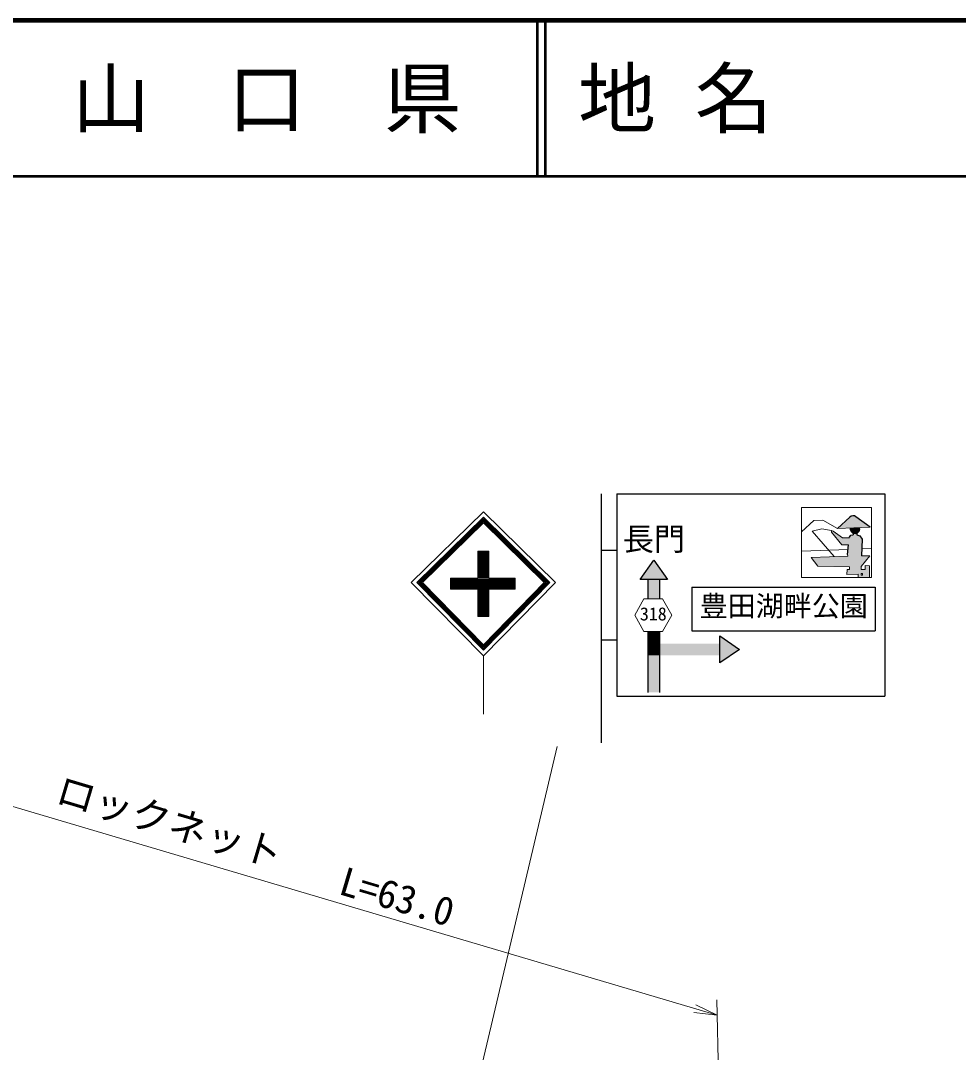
# Model space of a CAD drawing. Units: millimetres, scale not verified. Extents: x 40000 to 680000, y 20000 to 380000.
# Drawn here: x 334570 to 394799, y 313716 to 380000 of the extents above; entities that cross this region are included whole.
import ezdxf
from ezdxf.enums import TextEntityAlignment as Align

# ---------------------------------------------------------------- set-up
doc = ezdxf.new("R2010")
doc.units = ezdxf.units.MM
doc.header["$LTSCALE"] = 1000
for name, color, linetype, lineweight in [('M-STR-HTXT', 7, 'Continuous', 13), ('M-STR-STRC', 7, 'Continuous', 13), ('M-TTL', 2, 'Continuous', 140), ('M-TTL-LINE', 7, 'Continuous', 50)]:
    doc.layers.add(name, color=color, linetype=linetype, lineweight=lineweight)
doc.layers.add('M-TTL-TXT', color=7, linetype='Continuous')
doc.styles.add('ＭＳ ゴシック', font='')
doc.styles.get('ＭＳ ゴシック').set_extended_font_data('MS Gothic')

# ---------------------------------------------------------------- blocks, each defined once
blk = doc.blocks.new('open_arrow')
at = {"color": 0, "linetype": 'Continuous', "lineweight": -2}
blk.add_lwpolyline([(7.5, 1.25), (0, 0), (7.5, -1.25)], dxfattribs=at)

msp = doc.modelspace()

# ---------------------------------------------------------------- hatches: boundary and pattern name
at = {"layer": 'M-STR-STRC'}
for color, points in [(4, [(388224, 348131, 0.37314), (387832, 348100), (387043, 347366), (389145, 347452)]), (4, [(387854, 347399, 0.4628), (388170, 347057, 0.4628), (388457, 347424)]), (4, [(388031, 347084), (388035, 346955), (387895, 346936), (387802, 346813), (387796, 346762), (387361, 346770), (386767, 347211), (386647, 347236), (386660, 347128), (387319, 346329), (387745, 346322), (387674, 345698), (387690, 345587), (385342, 345515), (385774, 344946), (387814, 344901), (387811, 344733), (387647, 344736), (387631, 344426), (388363, 344429), (388360, 344222), (389082, 344221), (388643, 344378), (388553, 344379), (388555, 344480), (388645, 344478), (388643, 344378), (389082, 344221), (389095, 344982), (388814, 344987), (388810, 344736), (388559, 344740), (388563, 344930), (389109, 345626), (388586, 345611), (388625, 346694), (388465, 346905), (388283, 346955), (388279, 347081)]), (256, [(375239, 345345), (376114, 344095), (375614, 344095), (374864, 344095), (374364, 344095)]), (256, [(375614, 344095), (374864, 344095), (374864, 342859), (375614, 342859)]), (256, [(374864, 340765), (374864, 339970), (375614, 339970), (375614, 340765)]), (256, [(379487, 338733), (379487, 339233), (379487, 339983), (379487, 340483), (380737, 339608)]), (256, [(380737, 339608), (380201, 339233), (379487, 339233), (379487, 339983), (379487, 340483)]), (256, [(374864, 339970), (375614, 339970), (375614, 339220), (374864, 339220)]), (256, [(379487, 339233), (375612, 339233), (375612, 339983), (379487, 339983)]), (256, [(374864, 339220), (375614, 339220), (375614, 336845), (374864, 336845)])]:
    msp.add_hatch(color=color, dxfattribs=at).paths.add_polyline_path(points)

# ---------------------------------------------------------------- linework, layer by layer
at = {"layer": 'M-STR-HTXT'}
for p, q in [((357031, 282518), (369021, 333366)), ((327984, 331318), (379308, 316099)), ((380249, 272446), (379287, 317085))]:
    msp.add_line(p, q, dxfattribs=at)
at = {"layer": 'M-STR-STRC', "lineweight": 25}
for p, q in [((371862, 349596), (371862, 333596)), ((372862, 349596), (372862, 336596)), ((372862, 349596), (390082, 349596)), ((390082, 349596), (390082, 336596)), ((387043, 347366), (387832, 348100)), ((389145, 347452), (388224, 348131)), ((387796, 346762), (387802, 346813)), ((387802, 346813), (387895, 346936)), ((387895, 346936), (388035, 346955)), ((388031, 347084), (388035, 346955)), ((388279, 347081), (388283, 346955)), ((388283, 346955), (388465, 346905)), ((388465, 346905), (388625, 346694)), ((388625, 346694), (388586, 345611)), ((387674, 345698), (387745, 346322)), ((371862, 345971), (372862, 345971)), ((374364, 344095), (375239, 345345)), ((375239, 345345), (376114, 344095)), ((376114, 344095), (374364, 344095)), ((374864, 344095), (374864, 342859)), ((375614, 344095), (375614, 342859)), ((377684, 343603), (377684, 340803)), ((377684, 343603), (389455, 343603)), ((389455, 343603), (389455, 340803)), ((384323, 342184), (385073, 342184)), ((374864, 340765), (374864, 336845)), ((375614, 340765), (375614, 336845)), ((377684, 340803), (389455, 340803)), ((371862, 340221), (372862, 340221)), ((379487, 340483), (380737, 339608)), ((379487, 338733), (379487, 340483)), ((380737, 339608), (379487, 338733)), ((372862, 336596), (390082, 336596))]:
    msp.add_line(p, q, dxfattribs=at)
at = {"layer": 'M-STR-STRC'}
for p, q in [((384718, 347154), (385518, 347884)), ((386030, 347344), (385418, 347192)), ((385518, 347884), (386100, 347914)), ((386647, 347236), (386030, 347344)), ((386100, 347914), (387043, 347366)), ((387043, 347366), (389145, 347452)), ((385418, 347192), (386819, 345564)), ((386767, 347211), (386647, 347236)), ((386647, 347236), (386660, 347128)), ((386660, 347128), (387319, 346329)), ((387361, 346770), (386767, 347211)), ((387802, 346762), (387361, 346770)), ((384718, 345907), (387712, 346029)), ((387319, 346329), (387745, 346322)), ((388603, 346065), (389218, 346090)), ((364640, 345924), (363940, 345924)), ((363940, 345924), (363940, 344174)), ((363990, 345924), (363990, 344174)), ((364040, 345924), (364040, 344174)), ((364090, 345924), (364090, 344174)), ((364140, 345924), (364140, 344174)), ((364190, 345924), (364190, 344174)), ((364240, 345924), (364240, 344174)), ((364290, 345924), (364290, 344174)), ((364340, 345924), (364340, 344174)), ((364390, 345924), (364390, 344174)), ((364440, 345924), (364440, 344174)), ((364490, 345924), (364490, 344174)), ((364540, 345924), (364540, 344174)), ((364590, 345924), (364590, 344174)), ((364640, 345924), (364640, 344174)), ((385342, 345515), (387690, 345587)), ((385342, 345515), (385774, 344946)), ((387674, 345698), (387690, 345587)), ((389109, 345626), (388562, 344929)), ((388586, 345611), (389109, 345626)), ((387810, 344901), (385774, 344946)), ((387631, 344426), (387647, 344736)), ((387647, 344736), (387811, 344733)), ((387811, 344733), (387814, 344901)), ((388563, 344930), (388559, 344740)), ((388810, 344736), (388559, 344740)), ((388814, 344987), (388810, 344736)), ((388814, 344987), (389095, 344982)), ((389095, 344982), (389082, 344221)), ((363940, 344174), (362190, 344174)), ((362190, 344174), (362190, 343474)), ((362190, 344124), (366341, 344124)), ((362190, 344074), (366341, 344074)), ((362190, 344024), (366341, 344024)), ((366341, 344174), (364640, 344174)), ((366341, 343474), (366341, 344174)), ((388363, 344429), (387631, 344426)), ((388363, 344429), (388360, 344222)), ((362190, 343974), (366341, 343974)), ((362190, 343924), (366341, 343924)), ((362190, 343874), (366341, 343874)), ((362190, 343824), (366341, 343824)), ((362190, 343774), (366341, 343774)), ((362190, 343724), (366341, 343724)), ((362190, 343674), (366341, 343674)), ((362190, 343624), (366341, 343624)), ((362190, 343574), (366341, 343574)), ((362190, 343524), (366341, 343524)), ((362190, 343474), (363940, 343474)), ((363940, 343474), (363940, 341724)), ((363990, 341724), (363990, 343474)), ((364040, 341724), (364040, 343474)), ((364090, 341724), (364090, 343474)), ((364140, 341724), (364140, 343474)), ((364190, 341724), (364190, 343474)), ((364240, 341724), (364240, 343474)), ((364290, 341724), (364290, 343474)), ((364340, 341724), (364340, 343474)), ((364390, 341724), (364390, 343474)), ((364440, 341724), (364440, 343474)), ((364490, 341724), (364490, 343474)), ((364540, 341724), (364540, 343474)), ((364590, 341724), (364590, 343474)), ((364640, 341724), (364640, 343474)), ((364640, 343474), (366341, 343474)), ((374020, 341812), (374606, 342859)), ((374606, 342859), (375806, 342859)), ((375806, 342859), (376392, 341812)), ((363940, 341724), (364640, 341724)), ((374020, 341812), (374606, 340765)), ((375806, 340765), (376392, 341812)), ((374606, 340765), (375806, 340765)), ((364290, 339189), (364290, 335435))]:
    msp.add_line(p, q, dxfattribs=at)
for points in [[(384718, 348721), (389218, 348721), (389218, 344221), (384718, 344221)], [(359662, 343910), (364290, 348444), (368917, 343910), (364290, 339189)], [(368563, 343906), (364290, 339547), (360015, 343906), (364290, 348094)], [(368492, 343906), (364290, 339618), (360086, 343906), (364290, 348024)], [(368422, 343905), (364290, 339689), (360157, 343905), (364290, 347954)], [(368351, 343904), (364290, 339761), (360227, 343904), (364290, 347884)], [(368280, 343904), (364290, 339832), (360298, 343904), (364290, 347814)], [(368202, 343910), (364290, 347744), (360376, 343910), (364290, 339904)], [(388553, 344379), (388643, 344378), (388645, 344478), (388555, 344480)]]:
    msp.add_lwpolyline(points, close=True, dxfattribs=at)
at = {"layer": 'M-STR-STRC', "lineweight": 25}
for centre, radius, start, end in [((388046, 347890), 300, 53.57392, 135.42367), ((388158, 347362), 306, 172.99558, 11.67287)]:
    msp.add_arc(centre, radius, start, end, dxfattribs=at)
at = {"layer": 'M-TTL'}
msp.add_line((680000, 380000), (40000, 380000), dxfattribs=at)
at = {"layer": 'M-TTL-LINE'}
for p, q in [((367750, 380000), (367750, 370000)), ((368250, 380000), (368250, 370000)), ((40000, 370000), (680000, 370000))]:
    msp.add_line(p, q, dxfattribs=at)

# ---------------------------------------------------------------- block references
at = {"layer": 'M-STR-HTXT', "xscale": 200, "yscale": 200, "rotation": 163.5}
msp.add_blockref('open_arrow', (379308, 316099), dxfattribs=at)

# ---------------------------------------------------------------- texts
at = {"layer": 'M-STR-HTXT', "style": 'ＭＳ ゴシック'}
for s, p in [('ロックネット', (343730, 327118)), ('L=63.0', (358336, 322316))]:
    msp.add_text(s, height=1833, rotation=343.446, dxfattribs=at).set_placement(p, align=Align.BOTTOM_CENTER)
at = {"layer": 'M-STR-STRC', "style": 'ＭＳ ゴシック'}
for s, height, p in [('長門', 1466, (373247, 345522)), ('豊田湖畔公園', 1320, (378184, 341338)), ('318', 844.6, (374345, 341212))]:
    msp.add_text(s, height=height, dxfattribs=at).set_placement(p, align=Align.BOTTOM_LEFT)
at = {"layer": 'M-TTL-TXT', "style": 'ＭＳ ゴシック'}
msp.add_text('山\u3000口\u3000県', height=3666, dxfattribs=at).set_placement((350375, 375000), align=Align.MIDDLE_CENTER)
msp.add_text('地 名', height=3666, dxfattribs=at).set_placement((370380, 375000), align=Align.MIDDLE_LEFT)

doc.saveas('drawing.dxf')
